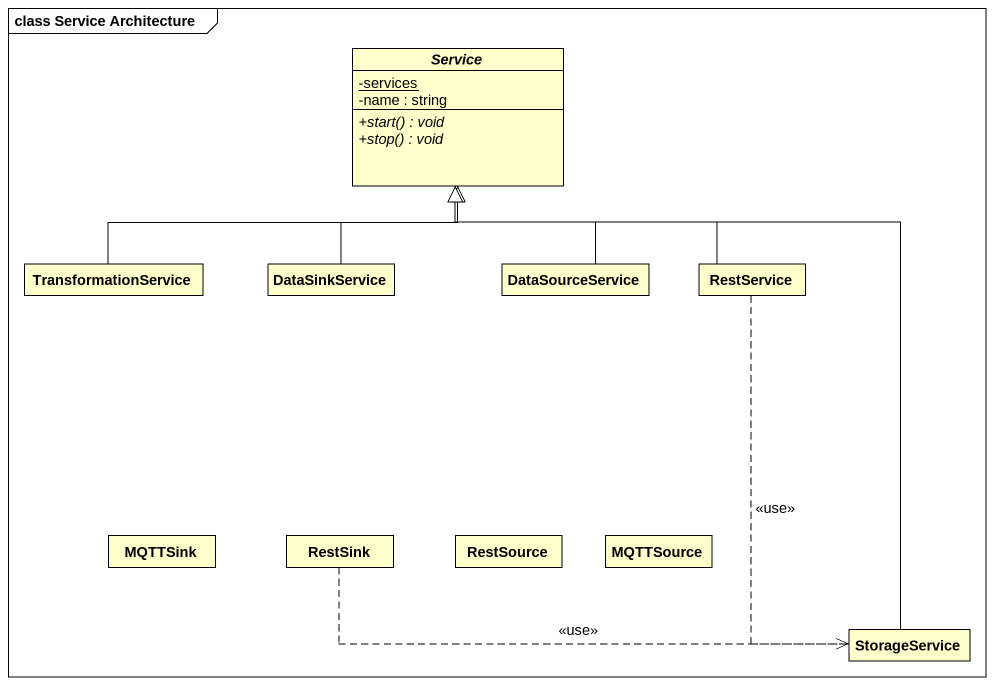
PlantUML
@startuml
mainframe class Service Architecture
hide circle
hide empty members
skinparam classAttributeIconSize 0
abstract class Service {
  {static} -services
  -name : string
  {abstract} +start() : void
  {abstract} +stop() : void
}
class TransformationService
class DataSinkService
class DataSourceService
class RestService
class MQTTSink
class RestSink
class RestSource
class MQTTSource
class StorageService
TransformationService -right-|> Service
DataSinkService -up-|> Service
DataSourceService -up-|> Service
RestService -left-|> Service
RestService ..> StorageService : <<use>>
RestSink .right.> StorageService : <<use>>
StorageService -up-|> Service
@enduml
